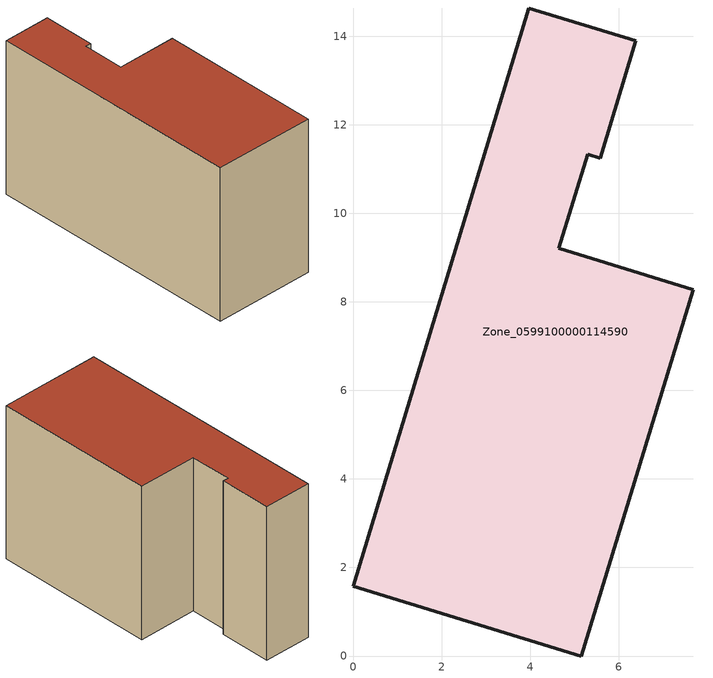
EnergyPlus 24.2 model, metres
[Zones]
Zone_0599100000114590
 floor ground (C_G): 0,1.58 3.97,14.64 6.39,13.9 5.58,11.24 5.3,11.33 4.65,9.21 7.69,8.28 5.16,0 z0
 wall outside (C_F): 3.97,14.64 0,1.58 5.16,0 7.69,8.28 4.65,9.21 5.3,11.33 5.58,11.24 6.39,13.9 3.97,14.64 z0:8.3
 roof outside (C_R): 5.58,11.24 6.39,13.9 3.97,14.64 0,1.58 5.16,0 7.69,8.28 4.65,9.21 5.3,11.33 z8.3
[BUILDING]
Pand.0599100000114590: North Axis=0; Terrain=City; Loads Convergence Tolerance Value=0.04; Temperature Convergence Tolerance Value=0.4; Solar Distribution=FullExterior; Maximum Number of Warmup Days=25; Minimum Number of Warmup Days=1
[Site:Location]
Rotterdam.The.Hague.AP_ZH_NLD Design_Conditions: Latitude=51.96; Longitude=4.45; Time Zone=1; Elevation=-4.5
[SITE:GROUNDTEMPERATURE:BUILDINGSURFACE]
18, 18, 18, 18, 18, 18, 18, 18, 18, 18, 18, 18
[MATERIAL] Thermal Absorptance=0.9; Solar Absorptance=0.7; Visible Absorptance=0.7
Name | Roughness | Thickness | Conductivity | Density | Specific Heat
G.TI.1975-1991 | MediumSmooth | 0.15 | 0.288461 | 540 | 1210
F.TI.1975-1991 | Rough | 0.3 | 0.230769 | 1920 | 840
R.TI.1975-1991 | MediumRough | 0.2 | 0.153846 | 1500 | 1000
[CONSTRUCTION]
C_G: G.TI.1975-1991
C_F: F.TI.1975-1991
C_R: R.TI.1975-1991
[ZONE]
Zone_0599100000114590: Type=1; Multiplier=1; Ceiling Height=Autocalculate; Volume=Autocalculate; Floor Area=autocalculate; Part of Total Floor Area=Yes
[ZONEINFILTRATION:DESIGNFLOWRATE]
Infil_Zone_0599100000114590: Zone or ZoneList or Space or SpaceList=Zone_0599100000114590; Schedule=AlwaysOn; Design Flow Rate Calculation Method=Flow/Area; Flow Rate per Floor Area=0.003; Constant Term Coefficient=1; Temperature Term Coefficient=0; Velocity Term Coefficient=0; Velocity Squared Term Coefficient=0
[HVACTEMPLATE:ZONE:IDEALLOADSAIRSYSTEM]
Zone_0599100000114590: Maximum Heating Supply Air Temperature=50; Minimum Cooling Supply Air Temperature=13; Maximum Heating Supply Air Humidity Ratio=0.0156; Minimum Cooling Supply Air Humidity Ratio=0.0077; Heating Limit=NoLimit; Cooling Limit=NoLimit; Dehumidification Control Type=ConstantSensibleHeatRatio; Cooling Sensible Heat Ratio=0.7; Dehumidification Setpoint=60; Humidification Control Type=None; Humidification Setpoint=30; Outdoor Air Method=None; Outdoor Air Flow Rate per Person=0.00944; Outdoor Air Flow Rate per Zone Floor Area=0; Outdoor Air Flow Rate per Zone=0; Demand Controlled Ventilation Type=None; Outdoor Air Economizer Type=NoEconomizer; Heat Recovery Type=None; Sensible Heat Recovery Effectiveness=0.7; Latent Heat Recovery Effectiveness=0.65
[ZONECONTROL:THERMOSTAT]
ThermostatControl_Zone_0599100000114590: Zone or ZoneList=Zone_0599100000114590; Control Type Schedule=DualSetpointControlType; Control 1=Thermostat_Zone_0599100000114590; Temperature Difference Between Cutout And Setpoint=0
[THERMOSTATSETPOINT:DUALSETPOINT]
Thermostat_Zone_0599100000114590: Heating Setpoint Temperature Schedule=HeatingSetpoint_Zone_0599100000114590; Cooling Setpoint Temperature Schedule=CoolingSetpoint_Zone_0599100000114590
[SCHEDULE:COMPACT]
HeatingSetpoint_Zone_0599100000114590: Through: 12/31, For: AllDays, Until: 24:00, 21
CoolingSetpoint_Zone_0599100000114590: Through: 12/31, For: AllDays, Until: 24:00, 24
DualSetpointControlType: Through: 12/31, For: AllDays, Until: 24:00, 4
AlwaysOn: Through: 12/31, For: AllDays, Until: 24:00, 1
